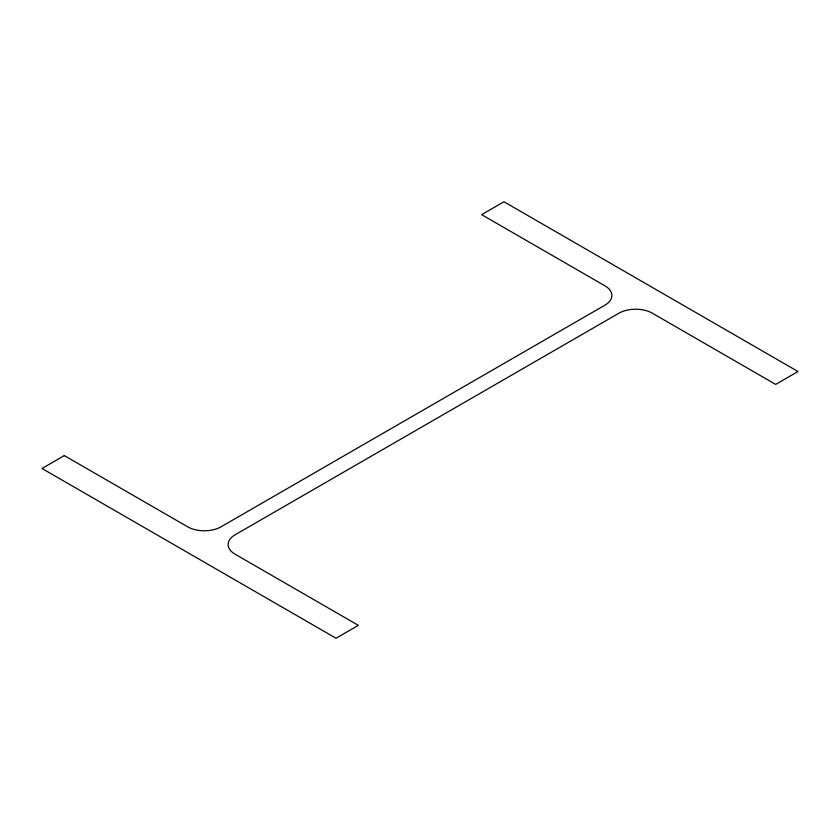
<?xml version="1.0" encoding="UTF-8"?>
<svg xmlns="http://www.w3.org/2000/svg" width="840" height="840" viewBox="0 0 840 840"><rect width="100%" height="100%" fill="white"/><g stroke="black" fill="none" stroke-linecap="round" stroke-linejoin="round"><path stroke-width="1.26" d="M64.312 455.595L42 468.479L336.031 638.232L358.344 625.349L235.042 554.159A23.667 13.671 0 0 1 235.042 534.839L618.901 313.215A23.667 13.671 0 0 1 652.375 313.215L775.688 384.405L798 371.522L503.969 201.768L481.656 214.652L604.957 285.842A23.667 13.671 0 0 1 604.957 305.161L221.099 526.785A23.667 13.671 0 0 1 187.625 526.785L64.312 455.595"/></g></svg>
